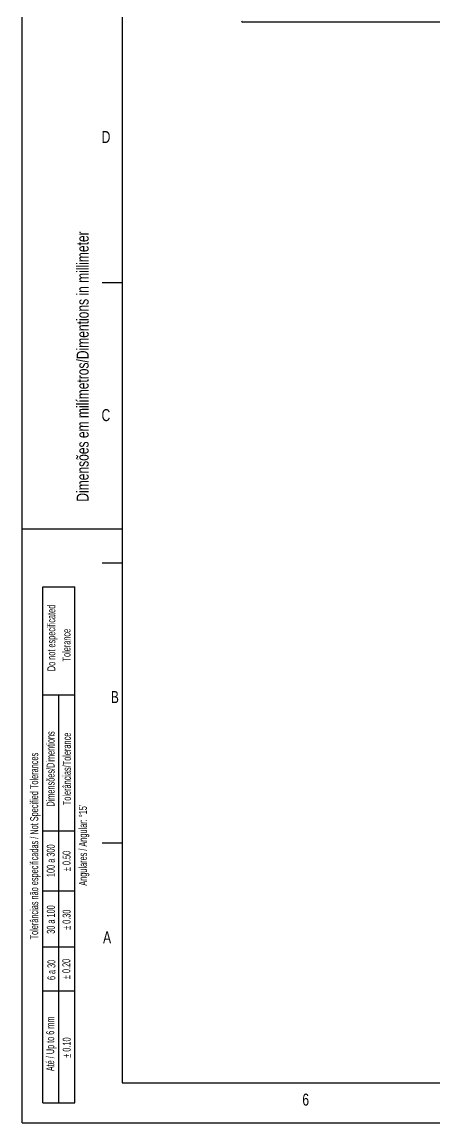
# Model space of a CAD drawing. Header units: millimetres. Extents: x 0 to 594, y 0 to 420.
# Drawn here: x 0 to 103.2, y 0 to 275.1 of the extents above; entities that cross this region are included whole.
import ezdxf

# ---------------------------------------------------------------- set-up
doc = ezdxf.new("R2010")
doc.units = ezdxf.units.MM
for name, color, linetype in [('COTAS', 1, 'Continuous'), ('FORMATO', 1, 'Continuous'), ('TEXTO', 5, 'Continuous'), ('TRY-OUT', 1, 'Continuous')]:
    doc.layers.add(name, color=color, linetype=linetype)
doc.styles.add('SLDTEXTSTYLE0', font='TXT', dxfattribs={"width": 0.75})
doc.styles.add('SLDTEXTSTYLE1', font='TXT', dxfattribs={"width": 0.6})
doc.styles.add('SLDTEXTSTYLE2', font='TXT', dxfattribs={"width": 0.56875})
doc.styles.add('SLDTEXTSTYLE3', font='TXT', dxfattribs={"width": 0.566667})

msp = doc.modelspace()

# ---------------------------------------------------------------- linework, layer by layer
at = {"color": 7, "linetype": 'Continuous', "lineweight": 25}
msp.add_line((190.53876, 275.10399), (55.20543, 275.10399), dxfattribs=at)
msp.add_arc((55.20543, 275.43732), 0.33333, 180, 270, dxfattribs=at)
at = {"layer": 'COTAS'}
msp.add_line((0, 0), (594, 0), dxfattribs=at)
msp.add_line((0, 0), (594, 0), dxfattribs=at)
at = {"layer": 'FORMATO'}
for p, q in [((0, 0), (0, 420)), ((25, 410), (25, 10)), ((20, 210), (25, 210)), ((0, 148.5), (25, 148.5)), ((20, 140), (25, 140)), ((5.18488, 5), (5.18488, 133.96446)), ((5.18488, 133.96446), (13.18488, 133.96446)), ((13.18488, 5), (13.18488, 133.96446)), ((5.18488, 107.02093), (13.18488, 107.02093)), ((9.18488, 5), (9.18488, 107.02093)), ((5.18488, 73), (13.18488, 73)), ((20, 70), (25, 70)), ((5.18488, 58), (13.18488, 58)), ((5.18488, 44), (13.18488, 44)), ((5.18488, 33), (13.18488, 33)), ((25, 10), (584, 10)), ((0, 0), (594, 0))]:
    msp.add_line(p, q, dxfattribs=at)
at = {"layer": 'TRY-OUT'}
msp.add_line((5.18488, 5), (13.18488, 5), dxfattribs=at)

# ---------------------------------------------------------------- texts
at = {"layer": 'TEXTO', "char_height": 3, "attachment_point": 1, "style": 'SLDTEXTSTYLE0'}
for s, insert in [('D', (19.91621, 247.87987)), ('C', (19.88373, 178.37671)), ('B', (22.21219, 107.92575)), ('A', (20.2617, 47.89843)), ('6', (70.0831, 7.3371))]:
    msp.add_mtext(s, dxfattribs=dict(at, insert=insert))
at = {"layer": 'TEXTO', "rotation": 90}
for s, insert, char_height, attachment_point, style in [('Dimensões em milímetros/Dimentions in millimeter', (13.65164, 155.24873), 3, 1, 'SLDTEXTSTYLE0'), ('Do not especificated', (6.32655, 121.19758), 2, 2, 'SLDTEXTSTYLE1'), ('Tolerance', (10.12262, 119.40114), 2, 2, 'SLDTEXTSTYLE1'), ('Dimensões/Dimentions', (6.14282, 88.46379), 2, 2, 'SLDTEXTSTYLE1'), ('Tolerâncias/Tolerance', (10.22076, 88.46629), 2, 2, 'SLDTEXTSTYLE1'), ('Tolerâncias não especificadas / Not Specified Tolerances', (2.04688, 69.18823), 2, 2, 'SLDTEXTSTYLE1'), ("Angulares / Angular: °15'", (14.22076, 69.40436), 2, 2, 'SLDTEXTSTYLE1'), ('100 a 300', (6.18426, 65.53004), 2, 2, 'SLDTEXTSTYLE1'), ('± 0.50', (10.12959, 65.46032), 2, 2, 'SLDTEXTSTYLE1'), ('30 a 100', (6.20938, 50.84338), 2, 2, 'SLDTEXTSTYLE1'), ('± 0.30', (10.14217, 50.78199), 2, 2, 'SLDTEXTSTYLE1'), ('6 a 30', (6.34324, 38.24099), 2, 2, 'SLDTEXTSTYLE3'), ('± 0.20', (10.0709, 38.48115), 2, 2, 'SLDTEXTSTYLE1'), ('Até / Up to 6 mm', (6.04688, 19.76626), 2, 2, 'SLDTEXTSTYLE2'), ('± 0.10', (10.16734, 18.84107), 2, 2, 'SLDTEXTSTYLE1')]:
    msp.add_mtext(s, dxfattribs=dict(at, insert=insert, char_height=char_height, attachment_point=attachment_point, style=style))

doc.saveas('drawing.dxf')
